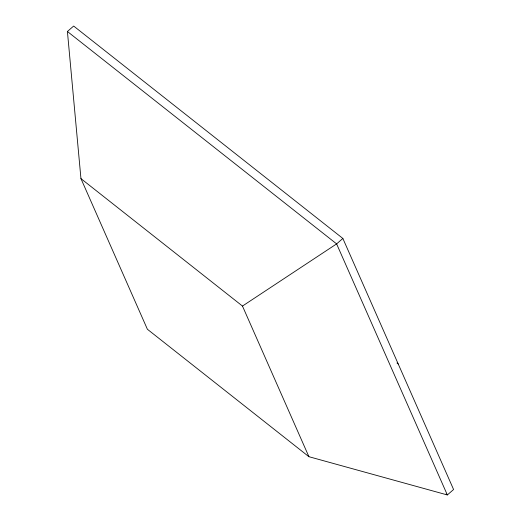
<?xml version="1.0" encoding="UTF-8"?>
<svg xmlns="http://www.w3.org/2000/svg" width="521" height="521" viewBox="0 0 521 521"><rect width="100%" height="100%" fill="white"/><g stroke="black" fill="none" stroke-linecap="round" stroke-linejoin="round"><path stroke-width="0.78" d="M67.411 31.494L73.656 26.05L342.864 238.455L453.589 489.506L447.344 494.95L308.914 456.696L147.391 329.252L80.95 178.618L67.411 31.494L336.618 243.893L447.344 494.95L446.067 493.941M342.864 238.455L336.618 243.893L242.473 306.061L80.95 178.618M396.95 362.974L398.226 363.977M242.473 306.061L308.914 456.696"/></g></svg>
